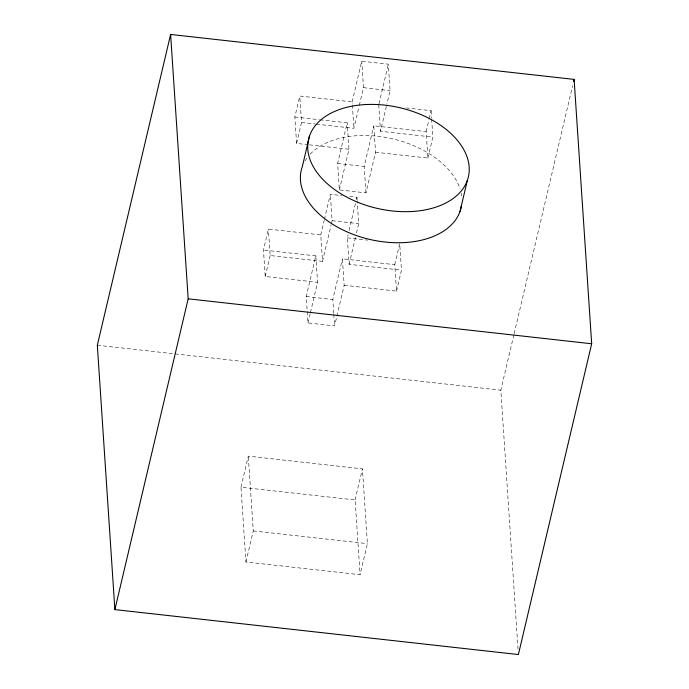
<?xml version="1.0" encoding="UTF-8"?>
<svg xmlns="http://www.w3.org/2000/svg" width="689" height="689" viewBox="0 0 689 689"><rect width="100%" height="100%" fill="white"/><g stroke="black" fill="none" stroke-linecap="round" stroke-linejoin="round"><path stroke-width="0.52" stroke-dasharray="3.44 2.58" d="M310.446 312.53L317.577 282.309L265.222 276.478L263.465 250.047L268.409 229.084L320.764 234.915L322.521 261.355L270.166 255.524L268.409 229.084M308.353 144.742L296.597 143.433L294.84 117.001L299.784 96.038L352.148 101.877L352.286 103.987M265.222 276.478L270.166 255.524M296.597 143.433L301.541 122.478L299.784 96.038M240.978 487.226L248.307 456.144L362.431 468.864L367.401 543.638L360.071 574.712L245.939 562L240.978 487.226L355.102 499.938L360.071 574.712M344.173 285.272L396.528 291.111L394.771 264.671L342.416 258.84L344.173 285.272L334.587 325.914L307.992 322.96L306.235 296.52L315.82 255.877L263.465 250.047M320.764 234.915L324.209 220.325M324.45 219.283L330.35 194.272L342.054 195.581M375.548 152.226L427.903 158.065L426.147 131.625L373.791 125.794L375.548 152.226L365.962 192.877L339.376 189.914L337.619 163.474L347.204 122.831L320.488 119.852M352.148 101.877L361.734 61.226L388.32 64.189L390.077 90.629L386.882 104.177M245.939 562L253.268 530.918L248.307 456.144M307.992 322.96L310.205 313.573M322.521 261.355L331.125 224.881M331.366 223.839L332.107 220.713L330.35 194.272M339.376 189.914L348.961 149.263L347.204 122.831M316.501 124.141L353.896 128.309L359.064 106.425M359.305 105.383L363.482 87.667L361.734 61.226M333.743 313.228L332.83 299.482L342.416 258.84M396.528 291.111L401.472 270.148L349.116 264.318L347.359 237.877L348.091 234.751M349.073 230.582L355.464 203.488M356.454 199.319L356.945 197.235L348.436 196.287M365.962 192.877L364.205 166.437L373.791 125.794M378.984 103.789L388.32 64.189M349.116 264.318L355.507 237.223M356.489 233.054L358.702 223.675L357.221 201.464M427.903 158.065L432.847 137.102L380.492 131.272L386.632 105.219M394.771 264.671L399.715 243.717L401.472 270.148M426.147 131.625L428.971 119.653M429.213 118.654L431.09 110.671L406.519 107.932M355.102 499.938L362.431 468.864M518.025 649.202L500.825 390.181L513.899 334.725M514.149 333.674L572.637 85.677M363.482 87.667L390.077 90.629M294.84 117.001L319.42 119.74M301.541 122.478L315.433 124.029M309.421 144.862L348.961 149.263M337.619 163.474L364.205 166.437M332.107 220.713L358.702 223.675M347.359 237.877L367.659 240.142M306.235 296.52L332.83 299.482M97.321 345.232L500.825 390.181M253.268 530.918L367.401 543.638M431.09 110.671L431.581 118.069M431.658 119.128L432.847 137.102M378.735 104.84L380.492 131.272M352.355 105.047L353.896 128.309M356.945 197.235L357.152 200.413M333.812 314.287L334.587 325.914M315.82 255.877L317.577 282.309M304.969 161.028A82.094 51.589 13.3 0 1 307.389 157.428M310.162 154.181A82.094 51.589 13.3 0 1 392.635 138.816A82.094 51.589 13.3 0 1 460.114 189.105M461.174 193.135A82.094 51.589 13.3 0 1 461.664 196.132"/><path stroke-width="1.03" d="M170.614 34.45L97.321 345.232L114.882 609.601L518.386 654.55L591.679 343.768L574.118 79.399L170.614 34.45L188.175 298.819L114.882 609.601M309.619 135.664L302.29 166.738A82.094 51.589 13.3 0 0 368.443 239.117A82.094 51.589 13.3 0 0 461.544 205.443M460.011 211.48L467.34 180.397A82.094 51.589 13.3 0 0 364.197 104.633A82.094 51.589 13.3 0 0 333.898 189.062A82.094 51.589 13.3 0 0 467.34 180.397M573.627 81.491L574.118 79.399M188.175 298.819L591.679 343.768"/></g></svg>
